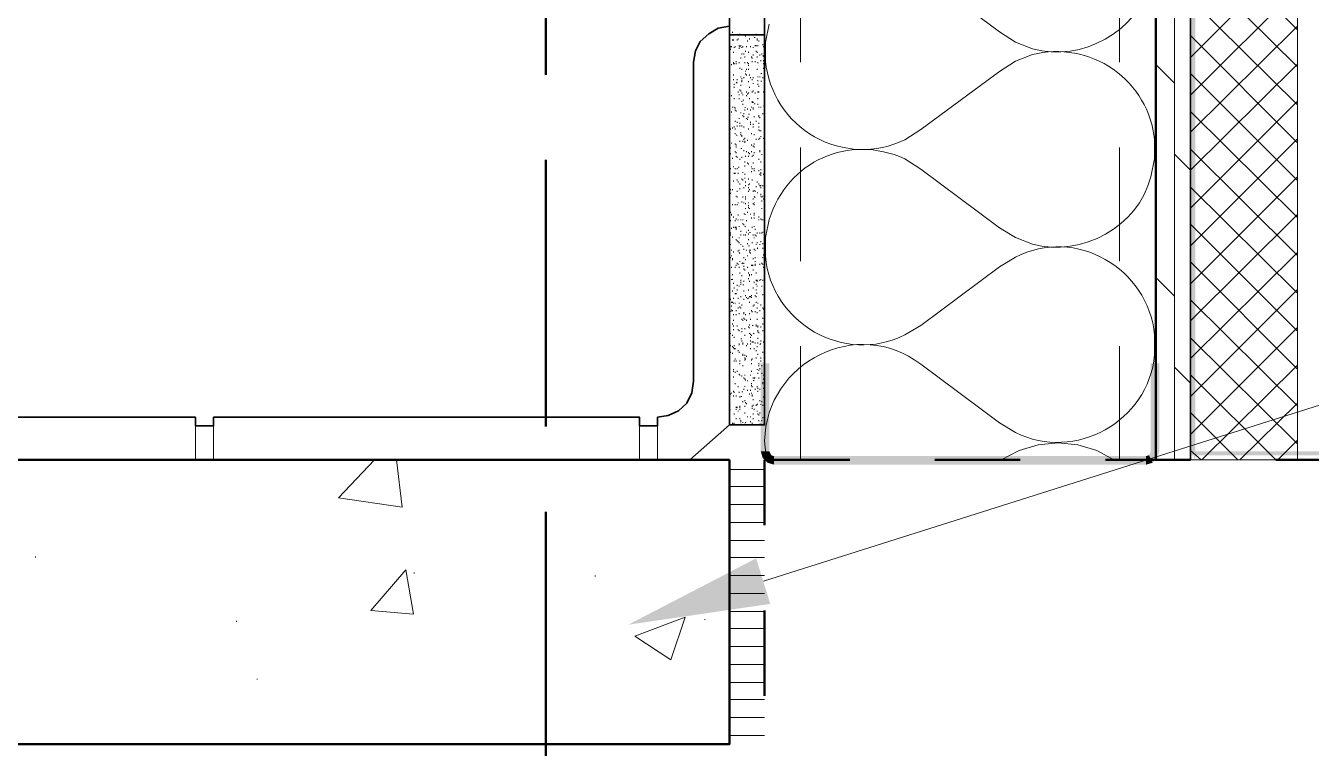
# Model space of a CAD drawing. Header units: inches. Extents: x 5 to 516, y -193 to 129.
# Drawn here: x 339.164 to 340.673, y -44.974 to -44.126 of the extents above; entities that cross this region are included whole.
import ezdxf

# ---------------------------------------------------------------- set-up
doc = ezdxf.new("R2010")
doc.units = ezdxf.units.IN
doc.header["$MEASUREMENT"] = 0
doc.linetypes.add('PDF_IMPORT', pattern=[1, 0.8, -0.2])
doc.layers.add('PDF5_Geometry', color=7, linetype='Continuous')
doc.layers.add('PDF5_Solid Fills', color=7, linetype='Continuous')

msp = doc.modelspace()

# ---------------------------------------------------------------- hatches: boundary and pattern name
at = {"layer": 'PDF5_Solid Fills', "transparency": 33554559}
for points in [[(340.5365054, -43.3156769), (340.5321397, -43.3156769), (340.5321397, -44.6301215), (340.5365841, -44.625677), (340.536584, -25.9690092), (340.5354729, -25.9690092)], [(340.0365839, -44.5223436), (340.0265839, -44.5223436), (340.0265832, -44.6256769), (340.0365839, -44.6256769)], [(340.4821404, -44.6301214), (340.4865849, -44.6390103), (340.4921404, -44.6334547), (340.4943635, -44.6256769), (340.4943594, -44.6256768), (340.4943612, -44.5223436), (340.4843605, -44.5223436), (340.4843594, -44.6256768), (340.4832483, -44.6278991), (340.4832517, -44.6278993)], [(340.0365832, -44.6256769), (340.0265832, -44.6256769), (340.0288054, -44.6334547), (340.0343631, -44.6390102), (340.0388072, -44.6301213), (340.037695, -44.6278992)], [(340.038804, -44.6301214), (340.0343595, -44.6390103), (340.0421373, -44.6412325), (340.0421371, -44.6312326)], [(340.0421404, -44.6312325), (340.0421404, -44.6412325), (340.4788071, -44.6412324), (340.4788071, -44.6312325)], [(340.478804, -44.6312324), (340.478804, -44.6412324), (340.4865818, -44.6390102), (340.4821373, -44.6301214)], [(340.7688058, -44.6301213), (340.7676947, -44.6201213), (340.7654725, -44.6256769), (340.536586, -44.6256769), (340.5321402, -44.6301215)]]:
    msp.add_hatch(color=256, dxfattribs=at).paths.add_polyline_path(points)

# ---------------------------------------------------------------- linework, layer by layer
at = {"layer": 'PDF5_Geometry', "lineweight": 35}
for points in [[(340.4899169, -44.6356774), (340.4899169, -25.9690092), (340.531028, -25.9690092), (340.531028, -44.6356774)], [(339.9899169, -44.5945657), (339.9899169, -32.0101203), (340.031028, -32.0101203), (340.031028, -44.5945657)], [(339.9899169, -44.1367879), (339.9899169, -44.5945657), (340.031028, -44.5945657), (340.031028, -44.1367879)]]:
    msp.add_lwpolyline(points, close=True, dxfattribs=at)
at = {"layer": 'PDF5_Geometry', "lineweight": 15}
for points in [[(340.4910291, -44.6356768), (340.4910291, -25.9690086)], [(340.5121382, -44.6356768), (340.5121382, -25.9690086)], [(340.0299153, -44.7778992), (344.1365822, -43.4778991), (344.6365822, -43.4778991)], [(340.6565836, -44.1312325), (340.531028, -44.0056769)], [(340.5310275, -44.1634545), (340.6565831, -44.037899)], [(340.1954743, -44.0534544), (340.2143632, -44.0645654), (340.3065854, -44.1334544), (340.3254743, -44.1456766), (340.3454743, -44.1534543)], [(340.6565836, -44.1745658), (340.531028, -44.0501213)], [(340.5310275, -44.2078992), (340.6565831, -44.0823436)], [(340.6565836, -44.2190101), (340.531028, -44.0945657)], [(339.993252, -44.1345654), (339.993252, -44.1334544)], [(340.5310275, -44.2512324), (340.6565831, -44.126788)], [(339.993249, -44.1434548), (339.993249, -44.1423437)], [(339.9943612, -44.1434548), (339.9943612, -44.1423437)], [(339.9988076, -44.1434544), (339.9988076, -44.1423432)], [(339.9999176, -44.1423434), (339.9999176, -44.1412323)], [(340.0010298, -44.1501212), (340.0010298, -44.1490101)], [(340.0021375, -44.1367881), (340.0021375, -44.135677)], [(340.0021409, -44.1378987), (340.0021409, -44.1367877)], [(340.0032497, -44.1501212), (340.0032497, -44.1490101)], [(340.0088076, -44.1390099), (340.0088076, -44.1378987)], [(340.011026, -44.1445659), (340.011026, -44.1434547)], [(340.013252, -44.1423432), (340.013252, -44.1412321)], [(340.0154748, -44.1378992), (340.0154748, -44.1367881)], [(340.0199187, -44.140121), (340.0188076, -44.140121)], [(340.0199191, -44.1501212), (340.0199191, -44.1490101)], [(340.0210267, -44.1367881), (340.0210267, -44.135677)], [(340.0210267, -44.1501212), (340.0210267, -44.1490101)], [(340.0221389, -44.1423434), (340.0221389, -44.1412323)], [(340.0221389, -44.1434548), (340.0221389, -44.1423437)], [(340.0232511, -44.1501212), (340.0232511, -44.1490101)], [(340.0243633, -44.1445659), (340.0243633, -44.1434547)], [(340.0288076, -44.1490101), (340.0288076, -44.147899)], [(340.0310275, -44.1434548), (340.0310275, -44.1423437)], [(340.0310298, -44.1412321), (340.0310298, -44.140121)], [(340.6565836, -44.2634547), (340.531028, -44.1378992)], [(339.9910291, -44.1545657), (339.9910291, -44.1534546)], [(339.9921409, -44.150121), (339.9910298, -44.1512321)], [(339.9921413, -44.1512325), (339.9921413, -44.1501214)], [(339.9943612, -44.1578992), (339.9943612, -44.1567881)], [(339.9954733, -44.1523436), (339.9954733, -44.1512325)], [(339.9965854, -44.150121), (339.9965854, -44.1512321)], [(340.0010298, -44.1534547), (340.0010298, -44.1523436)], [(340.0021375, -44.1512325), (340.0021375, -44.1501214)], [(340.0032497, -44.1645659), (340.0032497, -44.1634548)], [(340.0043619, -44.1523436), (340.0043619, -44.1512325)], [(340.0043631, -44.160121), (340.0043631, -44.1590099)], [(340.0054743, -44.1512321), (340.0054743, -44.150121)], [(340.0065817, -44.1601213), (340.0065817, -44.1590102)], [(340.0076965, -44.1634543), (340.0076965, -44.1623432)], [(340.0088061, -44.1567879), (340.0088061, -44.1556768)], [(340.0099183, -44.1512325), (340.0099183, -44.1501214)], [(340.0121382, -44.1578992), (340.0121382, -44.1567881)], [(340.0143626, -44.1512325), (340.0143626, -44.1501214)], [(340.0154748, -44.1634545), (340.0154748, -44.1623434)], [(340.0165825, -44.1645659), (340.0165825, -44.1634548)], [(340.0176947, -44.1523436), (340.0176947, -44.1512325)], [(340.0176965, -44.1612321), (340.0176965, -44.160121)], [(340.0210298, -44.1567877), (340.0210298, -44.1556766)], [(340.0221389, -44.1634545), (340.0221389, -44.1623434)], [(340.0221409, -44.1578988), (340.0221409, -44.1567877)], [(340.0254743, -44.1612321), (340.0254743, -44.160121)], [(340.0276954, -44.1601213), (340.0276954, -44.1590102)], [(340.0288076, -44.1612321), (340.0299187, -44.1623432)], [(340.0299153, -44.1512325), (340.0299153, -44.1501214)], [(340.0310275, -44.1567879), (340.0310275, -44.1556768)], [(340.0310298, -44.1656765), (340.0310298, -44.1645655)], [(339.9899169, -44.177899), (339.9899169, -44.1767879)], [(339.9899187, -44.1756765), (339.9899187, -44.1745655)], [(339.9921413, -44.1723436), (339.9921413, -44.1712325)], [(339.9943612, -44.1701212), (339.9943612, -44.1690101)], [(339.9943612, -44.1712326), (339.9943612, -44.1701215)], [(339.9954733, -44.1712326), (339.9954733, -44.1701215)], [(339.9976932, -44.1690102), (339.9976932, -44.167899)], [(339.9976932, -44.1712326), (339.9976932, -44.1701215)], [(340.0010298, -44.1701212), (340.0010298, -44.1690101)], [(340.0021375, -44.1767879), (340.0021375, -44.1756768)], [(340.0043619, -44.177899), (340.0043619, -44.1767879)], [(340.0076939, -44.1701212), (340.0076939, -44.1690101)], [(340.0088076, -44.180121), (340.0088076, -44.1790099)], [(340.0099187, -44.1778988), (340.0099187, -44.1767876)], [(340.011026, -44.1701212), (340.011026, -44.1690101)], [(340.0121382, -44.1712326), (340.0121382, -44.1701215)], [(340.0121382, -44.177899), (340.0121382, -44.1767879)], [(340.0121409, -44.1734543), (340.0121409, -44.1723432)], [(340.0165825, -44.1690102), (340.0165825, -44.167899)], [(340.0199191, -44.1690102), (340.0199191, -44.167899)], [(340.0221389, -44.177899), (340.0221389, -44.1767879)], [(340.0265832, -44.1678991), (340.0265832, -44.166788)], [(340.0299153, -44.1678991), (340.0299153, -44.166788)], [(340.0299153, -44.1767879), (340.0299153, -44.1756768)], [(340.0299187, -44.170121), (340.0299187, -44.1712322)], [(340.5121382, -44.1934547), (340.4910271, -44.1723436)], [(340.6565831, -44.1712323), (340.5310275, -44.2956768), (340.5121386, -44.2767879)], [(339.9899187, -44.1845655), (339.9899187, -44.1834543)], [(339.9943612, -44.1845656), (339.9943612, -44.1834545)], [(339.9943612, -44.1901213), (339.9943612, -44.1890101)], [(339.9976965, -44.1923433), (339.9988076, -44.1934543)], [(339.9988054, -44.1901213), (339.9988054, -44.1890101)], [(340.0032497, -44.1867881), (340.0032497, -44.185677)], [(340.0043619, -44.1890102), (340.0043619, -44.1878991)], [(340.0043619, -44.1912323), (340.0043619, -44.1901212)], [(340.0043631, -44.1923433), (340.0043631, -44.1912322)], [(340.0065817, -44.1878991), (340.0065817, -44.186788)], [(340.0088061, -44.1834546), (340.0088061, -44.1823435)], [(340.0099183, -44.1845656), (340.0099183, -44.1834545)], [(340.0121409, -44.1923433), (340.0121409, -44.1912322)], [(340.0132504, -44.1845656), (340.0132504, -44.1834545)], [(340.0143626, -44.1878991), (340.0143626, -44.186788)], [(340.0165825, -44.1901213), (340.0165825, -44.1890101)], [(340.0176947, -44.1878991), (340.0176947, -44.186788)], [(340.0176947, -44.1945658), (340.0176947, -44.1934547)], [(340.0232511, -44.1867881), (340.0232511, -44.185677)], [(340.0232511, -44.1912323), (340.0232511, -44.1901212)], [(340.0232511, -44.1956769), (340.0232511, -44.1945658)], [(340.025471, -44.1867881), (340.025471, -44.185677)], [(340.0276965, -44.1823432), (340.0265854, -44.1823432)], [(340.0265854, -44.1912322), (340.0276965, -44.1912322)], [(340.0288076, -44.1878991), (340.0288076, -44.186788)], [(340.6565836, -44.3078991), (340.531028, -44.1823435)], [(339.9899169, -44.2056767), (339.9899169, -44.2045656)], [(339.9921413, -44.2090102), (339.9921413, -44.2078991)], [(339.9954733, -44.1990104), (339.9954733, -44.1978992)], [(339.9999187, -44.2045654), (339.9999187, -44.2034543)], [(340.0010298, -44.2078992), (340.0010298, -44.2067881)], [(340.0021375, -44.2023436), (340.0021375, -44.2012324)], [(340.0032497, -44.2034546), (340.0032497, -44.2023435)], [(340.0032521, -44.1967877), (340.0032521, -44.1956766)], [(340.0032521, -44.2023433), (340.0032521, -44.2034543)], [(340.0043619, -44.2056767), (340.0043619, -44.2045656)], [(340.0054741, -44.2078992), (340.0054741, -44.2067881)], [(340.0099183, -44.2045657), (340.0099183, -44.2034546)], [(340.0099183, -44.2090102), (340.0099183, -44.2078991)], [(340.011026, -44.2067881), (340.011026, -44.205677)], [(340.0121382, -44.2056767), (340.0121382, -44.2045656)], [(340.0132504, -44.1990104), (340.0132504, -44.1978992)], [(340.0165854, -44.2045654), (340.0165854, -44.2034543)], [(340.0176965, -44.2034543), (340.0176965, -44.2023433)], [(340.0199191, -44.2056767), (340.0199191, -44.2045656)], [(340.0232511, -44.2045657), (340.0232511, -44.2034546)], [(340.0243633, -44.197899), (340.0243633, -44.1967879)], [(340.0243633, -44.2045657), (340.0243633, -44.2034546)], [(340.0299153, -44.2045657), (340.0299153, -44.2034546)], [(340.0310275, -44.2034546), (340.0310275, -44.2023435)], [(339.993249, -44.2223436), (339.993249, -44.2212325)], [(339.9954733, -44.2123434), (339.9954733, -44.2112323)], [(339.9954733, -44.2223436), (339.9954733, -44.2212325)], [(339.9965855, -44.2256768), (339.9965855, -44.2245657)], [(340.0010298, -44.2123434), (340.0010298, -44.2112323)], [(340.0043631, -44.2156766), (340.0043631, -44.2145654)], [(340.0054741, -44.2190101), (340.0054741, -44.217899)], [(340.0054743, -44.2134543), (340.0065853, -44.2134543)], [(340.0076939, -44.2256768), (340.0076939, -44.2245657)], [(340.0088076, -44.2223433), (340.0076965, -44.2223433)], [(340.011026, -44.2245657), (340.011026, -44.2234546)], [(340.0132504, -44.2123434), (340.0132504, -44.2112323)], [(340.0143626, -44.2256768), (340.0143626, -44.2245657)], [(340.0154748, -44.2223436), (340.0154748, -44.2212325)], [(340.0165825, -44.2156769), (340.0165825, -44.2145658)], [(340.0165854, -44.2167877), (340.0165854, -44.2156766)], [(340.0176947, -44.216788), (340.0176947, -44.2156769)], [(340.0176947, -44.2234547), (340.0176947, -44.2223435)], [(340.0176947, -44.2245657), (340.0176947, -44.2234546)], [(340.0199187, -44.2178988), (340.0188076, -44.2178988)], [(340.0232511, -44.2123434), (340.0232511, -44.2112323)], [(340.0232511, -44.2190101), (340.0232511, -44.217899)], [(340.0243633, -44.2223436), (340.0243633, -44.2212325)], [(340.0265832, -44.2223436), (340.0265832, -44.2212325)], [(340.0299187, -44.220121), (340.0310298, -44.220121)], [(340.0310275, -44.2223436), (340.0310275, -44.2212325)], [(340.5310275, -44.3401214), (340.6565831, -44.2145658)], [(339.9921413, -44.2278992), (339.9921413, -44.2267881)], [(339.9965855, -44.2390101), (339.9965855, -44.237899)], [(339.9976932, -44.2267881), (339.9976932, -44.225677)], [(339.9988054, -44.2401212), (339.9988054, -44.2390101)], [(340.0010298, -44.2356765), (340.0010298, -44.2345655)], [(340.0021375, -44.2412326), (340.0021375, -44.2401214)], [(340.0032497, -44.2290103), (340.0032497, -44.2278992)], [(340.0054741, -44.2323435), (340.0054741, -44.2312324)], [(340.0065817, -44.2301213), (340.0065817, -44.2290102)], [(340.0065853, -44.2323432), (340.0065853, -44.2334544)], [(340.0099183, -44.2356769), (340.0099183, -44.2345658)], [(340.011026, -44.236788), (340.011026, -44.2356769)], [(340.0110298, -44.2334544), (340.0121409, -44.2334544)], [(340.0121409, -44.2301211), (340.013252, -44.2301211)], [(340.0143626, -44.2401212), (340.0143626, -44.2390101)], [(340.0188076, -44.2334544), (340.0188076, -44.2323432)], [(340.0210267, -44.2390101), (340.0210267, -44.237899)], [(340.0243631, -44.2334544), (340.0243631, -44.2323432)], [(340.0243633, -44.2323435), (340.0243633, -44.2312324)], [(340.0254743, -44.2345655), (340.0254743, -44.2334544)], [(340.0288076, -44.2301213), (340.0288076, -44.2290102)], [(340.0310275, -44.2290103), (340.0310275, -44.2278992)], [(340.6565836, -44.3512323), (340.531028, -44.2267879)], [(339.9899169, -44.2423436), (339.9899169, -44.2412325)], [(339.9910291, -44.2478992), (339.9910291, -44.2467881)], [(339.993252, -44.2456765), (339.993252, -44.2467877)], [(339.9954733, -44.2456768), (339.9954733, -44.2445657)], [(339.9965855, -44.2478992), (339.9965855, -44.2467881)], [(339.9965855, -44.2534546), (339.9965855, -44.2523435)], [(339.9988076, -44.2545655), (339.9976965, -44.2545655)], [(339.9988054, -44.2445658), (339.9988054, -44.2434546)], [(340.0021409, -44.2445655), (340.0021409, -44.2434544)], [(340.0032497, -44.2545659), (340.0032497, -44.2534548)], [(340.0032521, -44.2512321), (340.0032521, -44.2523432)], [(340.0043619, -44.2445658), (340.0043619, -44.2434546)], [(340.0043619, -44.255677), (340.0043619, -44.2545659)], [(340.0043619, -44.256788), (340.0043619, -44.2556769)], [(340.0065817, -44.2456768), (340.0065817, -44.2445657)], [(340.0121382, -44.2478992), (340.0121382, -44.2467881)], [(340.0143626, -44.2423436), (340.0143626, -44.2412325)], [(340.0154748, -44.2534546), (340.0154748, -44.2523435)], [(340.0176965, -44.2456765), (340.0176965, -44.2445655)], [(340.0188076, -44.2545655), (340.0188076, -44.2534543)], [(340.0243633, -44.2456768), (340.0243633, -44.2445657)], [(340.0243633, -44.2490103), (340.0243633, -44.2478992)], [(340.025471, -44.2501214), (340.025471, -44.2490103)], [(340.0265832, -44.256788), (340.0265832, -44.2556769)], [(340.0265854, -44.2501211), (340.0265854, -44.2490099)], [(339.9910298, -44.270121), (339.9910298, -44.2690099)], [(339.9921413, -44.2645658), (339.9921413, -44.2634547)], [(339.9965855, -44.2656769), (339.9965855, -44.2645657)], [(339.9976932, -44.2667879), (339.9976932, -44.2656768)], [(339.9976965, -44.2690099), (339.9976965, -44.2678989)], [(340.0021375, -44.2623437), (340.0021375, -44.2612325)], [(340.0032521, -44.270121), (340.0043631, -44.270121)], [(340.0054741, -44.2623437), (340.0054741, -44.2612325)], [(340.0065817, -44.2601212), (340.0065817, -44.2590101)], [(340.0076939, -44.2590102), (340.0076939, -44.2578991)], [(340.0076965, -44.2634543), (340.0076965, -44.2623432), (340.0076965, -44.2612322)], [(340.0154748, -44.2667879), (340.0154748, -44.2656768)], [(340.0176947, -44.267899), (340.0176947, -44.2667879)], [(340.0188069, -44.2656769), (340.0188069, -44.2645657)], [(340.0188069, -44.2690103), (340.0188069, -44.2678992)], [(340.0210267, -44.2601212), (340.0210267, -44.2590101)], [(340.0243633, -44.2601212), (340.0243633, -44.2590101)], [(340.025471, -44.2590102), (340.025471, -44.2578991)], [(340.5310275, -44.3845657), (340.6565831, -44.2590102)], [(339.9910291, -44.2767881), (339.9910291, -44.275677)], [(339.993249, -44.2823437), (339.993249, -44.2812326)], [(339.9965855, -44.2745657), (339.9965855, -44.2734546)], [(339.9976932, -44.275677), (339.9976932, -44.2745659)], [(339.9976932, -44.2801213), (339.9976932, -44.2790102)], [(339.9988054, -44.2812323), (339.9988054, -44.2801212)], [(340.0021375, -44.2834548), (340.0021375, -44.2823436)], [(340.0043619, -44.2812323), (340.0043619, -44.2801212)], [(340.0065817, -44.2734546), (340.0065817, -44.2723435)], [(340.0076939, -44.286788), (340.0076939, -44.2856768)], [(340.0088061, -44.2801213), (340.0088061, -44.2790102)], [(340.0099183, -44.2745657), (340.0099183, -44.2734546)], [(340.0121382, -44.2801213), (340.0121382, -44.2790102)], [(340.0121409, -44.2756766), (340.0121409, -44.2745655)], [(340.0132504, -44.2767881), (340.0132504, -44.275677)], [(340.0154743, -44.2745655), (340.0154743, -44.2734543)], [(340.0165825, -44.2801213), (340.0165825, -44.2790102)], [(340.0176947, -44.2790102), (340.0176947, -44.2778991)], [(340.0188076, -44.2745655), (340.0188076, -44.2756766)], [(340.0243633, -44.2834548), (340.0243633, -44.2823436)], [(340.025471, -44.2734546), (340.025471, -44.2723435)], [(340.025471, -44.2745657), (340.025471, -44.2734546)], [(340.0254743, -44.2745655), (340.0254743, -44.2734543)], [(340.0265832, -44.286788), (340.0265832, -44.2856768)], [(340.0276954, -44.2778991), (340.0276954, -44.276788)], [(340.0310275, -44.2778991), (340.0310275, -44.276788)], [(340.1954743, -44.2823433), (340.2143632, -44.2945654), (340.3065854, -44.3634543), (340.3254743, -44.3745654), (340.3454743, -44.3823433)], [(340.6565836, -44.3956769), (340.531028, -44.2712325)], [(339.9910291, -44.2945657), (339.9910291, -44.2934546)], [(339.9943612, -44.2923436), (339.9943612, -44.2912325)], [(339.9954733, -44.3001213), (339.9954733, -44.2990102)], [(339.9965855, -44.2945657), (339.9965855, -44.2934546)], [(339.9965855, -44.3001213), (339.9965855, -44.2990102)], [(339.9988054, -44.2945657), (339.9988054, -44.2934546)], [(339.9999176, -44.3001213), (339.9999176, -44.2990102)], [(340.0010298, -44.2923433), (339.9999187, -44.2923433)], [(340.0054741, -44.2990102), (340.0054741, -44.2978991)], [(340.0076965, -44.290121), (340.0076965, -44.2912321)], [(340.011026, -44.287899), (340.011026, -44.2867879)], [(340.0121382, -44.2890101), (340.0121382, -44.287899)], [(340.0154748, -44.2923436), (340.0154748, -44.2912325)], [(340.0154748, -44.2978992), (340.0154748, -44.2967881)], [(340.0165825, -44.2945657), (340.0165825, -44.2934546)], [(340.0176965, -44.2867877), (340.0176965, -44.2878987)], [(340.0188069, -44.2967881), (340.0188069, -44.295677)], [(340.0243633, -44.2967881), (340.0243633, -44.295677)], [(340.025471, -44.3012324), (340.025471, -44.3001213)], [(340.0265832, -44.3001213), (340.0265832, -44.2990102)], [(340.0265854, -44.2945654), (340.0265854, -44.2956766)], [(340.0265854, -44.29901), (340.0265854, -44.2978988)], [(340.0299153, -44.3012324), (340.0299153, -44.3001213)], [(339.9943631, -44.3078988), (339.9943631, -44.3090098)], [(339.9988054, -44.3078991), (339.9988054, -44.3067879)], [(339.9999176, -44.3101215), (339.9999176, -44.3090104)], [(340.0021375, -44.3123436), (340.0021375, -44.3112325)], [(340.0043619, -44.306788), (340.0043619, -44.3056769)], [(340.0054741, -44.3078991), (340.0054741, -44.3067879)], [(340.0065817, -44.3167879), (340.0065817, -44.3156768)], [(340.0076965, -44.3056766), (340.0076965, -44.3045654)], [(340.0088061, -44.3145657), (340.0088061, -44.3134546)], [(340.0088076, -44.3101211), (340.0088076, -44.3090098)], [(340.0121382, -44.3134547), (340.0121382, -44.3123436)], [(340.0121382, -44.3167879), (340.0121382, -44.3156768)], [(340.0121409, -44.3067877), (340.0121409, -44.3056766)], [(340.013252, -44.3112321), (340.013252, -44.3123432)], [(340.0165825, -44.3078991), (340.0165825, -44.3067879)], [(340.0210267, -44.3156768), (340.0210267, -44.3145657)], [(340.0221389, -44.3101215), (340.0221389, -44.3090104)], [(340.0243633, -44.3123436), (340.0243633, -44.3112325)], [(340.025471, -44.3145657), (340.025471, -44.3134546)], [(340.0265832, -44.3023434), (340.0265832, -44.3012323)], [(340.0265832, -44.3145657), (340.0265832, -44.3134546)], [(340.0265854, -44.3156765), (340.0265854, -44.3167877)], [(340.0288076, -44.3145654), (340.0288076, -44.3134544)], [(340.0310275, -44.3145657), (340.0310275, -44.3134546)], [(340.5310275, -44.4290103), (340.6565831, -44.3034548)], [(340.6565836, -44.4401213), (340.531028, -44.3156768)], [(339.9899169, -44.3201213), (339.9899169, -44.3190102)], [(339.9899169, -44.3290102), (339.9899169, -44.327899)], [(339.9910291, -44.3190103), (339.9910291, -44.3178992)], [(339.9910298, -44.3223432), (339.9910298, -44.3234544)], [(339.993249, -44.3190103), (339.993249, -44.3178992)], [(339.9976932, -44.326788), (339.9976932, -44.3256769)], [(339.9988054, -44.3212324), (339.9988054, -44.3201213)], [(339.9988054, -44.3278991), (339.9988054, -44.326788)], [(340.0021375, -44.3178992), (340.0021375, -44.3167881)], [(340.0054741, -44.3278991), (340.0054741, -44.326788)], [(340.0088061, -44.3278991), (340.0088061, -44.326788)], [(340.0088061, -44.3301212), (340.0088061, -44.3290101)], [(340.0121409, -44.3212321), (340.0121409, -44.3201211)], [(340.0132504, -44.3190103), (340.0132504, -44.3178992)], [(340.0176947, -44.3212324), (340.0176947, -44.3201213)], [(340.0176965, -44.3290099), (340.0176965, -44.3301211)], [(340.0188069, -44.3201213), (340.0188069, -44.3190102)], [(340.0188076, -44.3267877), (340.0199187, -44.3278988)], [(340.0199191, -44.3212324), (340.0199191, -44.3201213)], [(340.0221409, -44.3223432), (340.023252, -44.3223432)], [(340.0265832, -44.326788), (340.0265832, -44.3256769)], [(340.0265854, -44.3245655), (340.0265854, -44.3234544)], [(340.0288076, -44.3267877), (340.0288076, -44.3256765)], [(340.0299153, -44.3301212), (340.0299153, -44.3290101)], [(339.9899169, -44.3378993), (339.9899169, -44.3367881)], [(339.9899169, -44.3423435), (339.9899169, -44.3412324)], [(339.9910291, -44.345677), (339.9910291, -44.3445659)], [(339.993249, -44.3367879), (339.993249, -44.3356768)], [(339.9965855, -44.3367879), (339.9965855, -44.3356768)], [(339.9988054, -44.3367879), (339.9988054, -44.3356768)], [(339.9999176, -44.3345658), (339.9999176, -44.3334547)], [(340.0043619, -44.3334547), (340.0043619, -44.3323436)], [(340.0065853, -44.3345655), (340.0065853, -44.3334544)], [(340.0088061, -44.3356768), (340.0088061, -44.3345657)], [(340.0088061, -44.3412325), (340.0088061, -44.3401213)], [(340.011026, -44.345677), (340.011026, -44.3445659)], [(340.0121382, -44.3345658), (340.0121382, -44.3334547)], [(340.0121382, -44.3401214), (340.0121382, -44.3390103)], [(340.0121409, -44.3378988), (340.0121409, -44.3367876)], [(340.0132504, -44.3412325), (340.0132504, -44.3401213)], [(340.0176947, -44.3356768), (340.0176947, -44.3345657)], [(340.0188069, -44.3345658), (340.0188069, -44.3334547)], [(340.0188069, -44.3367879), (340.0188069, -44.3356768)], [(340.0188069, -44.3467881), (340.0188069, -44.345677)], [(340.0188076, -44.3367876), (340.0188076, -44.3356766)], [(340.0276954, -44.3323436), (340.0276954, -44.3312325)], [(340.0276954, -44.3412325), (340.0276954, -44.3401213)], [(340.4910291, -44.3390103), (340.489918, -44.3367881)], [(339.9910291, -44.3556769), (339.9910291, -44.3545658)], [(339.9921409, -44.3490099), (339.9921409, -44.3478988), (339.9921409, -44.3467876)], [(339.9943631, -44.3512322), (339.9943631, -44.350121)], [(339.9965855, -44.3556769), (339.9965855, -44.3545658)], [(339.9976932, -44.3534547), (339.9976932, -44.3523436)], [(339.9999176, -44.3490102), (339.9999176, -44.3478991)], [(339.9999176, -44.3545658), (339.9999176, -44.3534547)], [(340.0010298, -44.3623436), (340.0010298, -44.3612324)], [(340.0032497, -44.3545658), (340.0032497, -44.3534547)], [(340.0054741, -44.3545658), (340.0054741, -44.3534547)], [(340.0054741, -44.3590104), (340.0054741, -44.3578992)], [(340.0065817, -44.3601214), (340.0065817, -44.3590103)], [(340.0076965, -44.3467876), (340.0065853, -44.3467876)], [(340.0076965, -44.3478988), (340.0088076, -44.3478988)], [(340.0076965, -44.3612322), (340.0088076, -44.3623433)], [(340.0099183, -44.3556769), (340.0099183, -44.3545658)], [(340.0143626, -44.3478991), (340.0143626, -44.346788)], [(340.0154748, -44.3523437), (340.0154748, -44.3512326)], [(340.0188069, -44.3490102), (340.0188069, -44.3478991)], [(340.0188069, -44.3523437), (340.0188069, -44.3512326)], [(340.0188069, -44.3623436), (340.0188069, -44.3612324)], [(340.0243633, -44.3512323), (340.0243633, -44.3501212)], [(340.0243633, -44.3545658), (340.0243633, -44.3534547)], [(340.0265832, -44.3534547), (340.0265832, -44.3523436)], [(340.0276954, -44.3545658), (340.0276954, -44.3534547)], [(340.0288076, -44.3545658), (340.0288076, -44.3534547)], [(340.0365854, -44.3534543), (340.0321409, -44.3745654), (340.0321409, -44.3967877)], [(340.5310275, -44.4723436), (340.6565831, -44.3478992)], [(340.6565836, -44.4845659), (340.531028, -44.3590103)], [(339.9910291, -44.3701213), (339.9910291, -44.3690102)], [(339.9910291, -44.3723434), (339.9910291, -44.3712323)], [(339.9921409, -44.3645654), (339.9921409, -44.3634543)], [(339.993249, -44.3745658), (339.993249, -44.3734547)], [(339.9943612, -44.3634546), (339.9943612, -44.3623435)], [(339.9965854, -44.3634543), (339.9965854, -44.3623433)], [(339.9976932, -44.365677), (339.9976932, -44.3645659)], [(339.9976965, -44.3623433), (339.9976965, -44.3634543), (339.9976965, -44.3645654)], [(340.0010298, -44.3756769), (340.0010298, -44.3745658)], [(340.0032497, -44.3723434), (340.0032497, -44.3712323)], [(340.0032521, -44.3678987), (340.0032521, -44.3667877)], [(340.0065817, -44.3723434), (340.0065817, -44.3712323)], [(340.0088061, -44.3723434), (340.0088061, -44.3712323)], [(340.0099183, -44.3690102), (340.0099183, -44.3678991)], [(340.0121382, -44.3667881), (340.0121382, -44.365677)], [(340.0121382, -44.3712324), (340.0121382, -44.3701213)], [(340.013252, -44.36901), (340.0143631, -44.36901)], [(340.0165825, -44.3634546), (340.0165825, -44.3623435)], [(340.0176965, -44.3712321), (340.0176965, -44.3723433)], [(340.0188069, -44.3756769), (340.0188069, -44.3745658)], [(340.0199191, -44.365677), (340.0199191, -44.3645659)], [(340.0199191, -44.3723434), (340.0199191, -44.3712323)], [(340.0210267, -44.3734548), (340.0210267, -44.3723437)], [(340.0221389, -44.3701213), (340.0221389, -44.3690102)], [(340.025471, -44.3701213), (340.025471, -44.3690102)], [(340.0276965, -44.36901), (340.0276965, -44.370121)], [(340.0288076, -44.3690102), (340.0288076, -44.3678991)], [(340.0310275, -44.3723434), (340.0310275, -44.3712323)], [(339.9899169, -44.3923435), (339.9899169, -44.3912324)], [(339.9910291, -44.3834547), (339.9910291, -44.3823435)], [(339.9921413, -44.3901213), (339.9921413, -44.3890102)], [(339.9943612, -44.3923435), (339.9943612, -44.3912324)], [(339.9976965, -44.3778988), (339.9976965, -44.3767877)], [(339.9988054, -44.3790101), (339.9988054, -44.377899)], [(339.9999176, -44.3801215), (339.9999176, -44.3790103)], [(339.9999176, -44.3912324), (339.9999176, -44.3901213)], [(340.0010298, -44.3812325), (340.0010298, -44.3801214)], [(340.0010298, -44.3901213), (340.0010298, -44.3890102)], [(340.0032497, -44.3834547), (340.0032497, -44.3823435)], [(340.0054741, -44.3856768), (340.0054741, -44.3845657)], [(340.0065853, -44.38901), (340.0065853, -44.3878988)], [(340.0099183, -44.3901213), (340.0099183, -44.3890102)], [(340.011026, -44.3823436), (340.011026, -44.3812325)], [(340.0121409, -44.3778988), (340.0121409, -44.3767877)], [(340.013252, -44.3845654), (340.0121409, -44.3845654)], [(340.0132504, -44.3901213), (340.0132504, -44.3890102)], [(340.0132504, -44.3923435), (340.0132504, -44.3912324)], [(340.0143626, -44.3901213), (340.0143626, -44.3890102)], [(340.0165854, -44.3812321), (340.0165854, -44.380121)], [(340.0188069, -44.3890103), (340.0188069, -44.3878992)], [(340.0199191, -44.3901213), (340.0199191, -44.3890102)], [(340.0210298, -44.3834544), (340.0210298, -44.3823433)], [(340.0221389, -44.3812325), (340.0221389, -44.3801214)], [(340.0221409, -44.3867877), (340.023252, -44.3878988)], [(340.025471, -44.3834547), (340.025471, -44.3823435)], [(340.0265832, -44.3801215), (340.0265832, -44.3790103)], [(340.0288076, -44.3823436), (340.0288076, -44.3812325)], [(340.0288076, -44.3878992), (340.0288076, -44.3867881)], [(339.9910291, -44.3990101), (339.9910291, -44.397899)], [(339.9921413, -44.396788), (339.9921413, -44.3956769)], [(339.993249, -44.4001212), (339.993249, -44.3990101)], [(339.993252, -44.4012321), (339.993252, -44.4001211)], [(339.9988054, -44.4056768), (339.9988054, -44.4045657)], [(339.9999187, -44.4056765), (339.9999187, -44.4067878)], [(340.0010298, -44.3923432), (340.0021409, -44.3934544)], [(340.0021375, -44.4034547), (340.0021375, -44.4023436)], [(340.0054743, -44.4045655), (340.0043631, -44.4056765)], [(340.0065817, -44.3990101), (340.0065817, -44.397899)], [(340.0065853, -44.4056765), (340.0065853, -44.4045655)], [(340.0088061, -44.4012326), (340.0088061, -44.4001214)], [(340.011026, -44.396788), (340.011026, -44.3956769)], [(340.0143626, -44.3934548), (340.0143626, -44.3923437)], [(340.0176965, -44.4001211), (340.0176965, -44.3990099)], [(340.0199191, -44.3990101), (340.0199191, -44.397899)], [(340.0199191, -44.4034547), (340.0199191, -44.4023436)], [(340.0199191, -44.4067879), (340.0199191, -44.4056768)], [(340.025471, -44.4067879), (340.025471, -44.4056768)], [(340.0276954, -44.4056768), (340.0276954, -44.4045657)], [(340.0288076, -44.3990101), (340.0288076, -44.397899)], [(340.0288076, -44.4067879), (340.0288076, -44.4056768)], [(340.0299153, -44.3956769), (340.0299153, -44.3945658)], [(340.0310275, -44.4012326), (340.0310275, -44.4001214)], [(340.1954743, -44.4890099), (340.2143632, -44.4778988), (340.3065854, -44.4090099), (340.3254743, -44.3978988)], [(340.5310275, -44.5167879), (340.6565831, -44.3923435)], [(340.6565836, -44.5290102), (340.531028, -44.4034547)], [(339.9899169, -44.416788), (339.9899169, -44.4156769)], [(339.9899187, -44.4134544), (339.9899187, -44.4123432)], [(339.9921413, -44.4101214), (339.9921413, -44.4090103)], [(339.993249, -44.4190102), (339.993249, -44.4178991)], [(339.9965855, -44.4101214), (339.9965855, -44.4090103)], [(339.9976932, -44.4078992), (339.9976932, -44.4067881)], [(340.0010298, -44.4101214), (340.0010298, -44.4090103)], [(340.0021375, -44.416788), (340.0021375, -44.4156769)], [(340.0043631, -44.4190099), (340.0043631, -44.420121)], [(340.0065817, -44.4090103), (340.0065817, -44.4078992)], [(340.0065817, -44.4123435), (340.0065817, -44.4112324)], [(340.0076939, -44.4134546), (340.0076939, -44.4123435)], [(340.011026, -44.4101214), (340.011026, -44.4090103)], [(340.0121382, -44.416788), (340.0121382, -44.4156769)], [(340.0132504, -44.4190102), (340.0132504, -44.4178991)], [(340.013252, -44.420121), (340.013252, -44.4190099)], [(340.0154748, -44.4078992), (340.0154748, -44.4067881)], [(340.0154748, -44.4190102), (340.0154748, -44.4178991)], [(340.0176965, -44.4067878), (340.0165854, -44.4078988)], [(340.0176965, -44.4134544), (340.0176965, -44.4123432)], [(340.0199191, -44.4078992), (340.0199191, -44.4067881)], [(340.0210267, -44.416788), (340.0210267, -44.4156769)], [(340.0299153, -44.4101214), (340.0299153, -44.4090103)], [(339.9921413, -44.4245658), (339.9921413, -44.4234547)], [(339.993249, -44.4245658), (339.993249, -44.4234547)], [(339.993249, -44.4378991), (339.993249, -44.436788)], [(339.9943612, -44.4290103), (339.9943612, -44.4278992)], [(339.9954733, -44.4345657), (339.9954733, -44.4334546)], [(339.9988054, -44.4312325), (339.9988054, -44.4301214)], [(339.9988054, -44.4367881), (339.9988054, -44.435677)], [(340.0010298, -44.4323435), (340.0010298, -44.4312324)], [(340.0032497, -44.4256769), (340.0032497, -44.4245657)], [(340.0032497, -44.427899), (340.0032497, -44.4267879)], [(340.0032497, -44.4301214), (340.0032497, -44.4290103)], [(340.0065853, -44.430121), (340.0054743, -44.430121)], [(340.0065817, -44.4267879), (340.0065817, -44.4256768)], [(340.0065817, -44.4378991), (340.0065817, -44.436788)], [(340.0121382, -44.4234547), (340.0121382, -44.4223436)], [(340.0121382, -44.4367881), (340.0121382, -44.435677)], [(340.0132504, -44.4267879), (340.0132504, -44.4256768)], [(340.0176947, -44.4345657), (340.0176947, -44.4334546)], [(340.0188076, -44.4278988), (340.0188076, -44.4267876)], [(340.0210267, -44.4256769), (340.0210267, -44.4245657)], [(340.0210267, -44.4301214), (340.0210267, -44.4290103)], [(340.0210267, -44.4367881), (340.0210267, -44.435677)], [(340.0221389, -44.4256769), (340.0221389, -44.4245657)], [(340.0221389, -44.4267879), (340.0221389, -44.4256768)], [(340.0221409, -44.4312322), (340.0221409, -44.4323433)], [(340.025471, -44.4256769), (340.025471, -44.4245657)], [(340.0265832, -44.4245658), (340.0265832, -44.4234547)], [(340.0276954, -44.4323435), (340.0276954, -44.4312324)], [(340.0288076, -44.4245655), (340.0288076, -44.4256766)], [(340.0310275, -44.4234547), (340.0310275, -44.4223436)], [(340.0310275, -44.4367881), (340.0310275, -44.435677)], [(340.5121382, -44.4434548), (340.4910271, -44.4223436)], [(340.5310275, -44.5612326), (340.6565831, -44.435677)], [(339.9910291, -44.447899), (339.9910291, -44.4467879)], [(339.9921413, -44.4512325), (339.9921413, -44.4501214)], [(339.993249, -44.4512325), (339.993249, -44.4501214)], [(339.9943612, -44.446788), (339.9943612, -44.4456768)], [(339.9943612, -44.4523436), (339.9943612, -44.4512325)], [(339.9965854, -44.4412322), (339.9965854, -44.440121)], [(339.9965854, -44.4512321), (339.9965854, -44.4523433)], [(339.9976965, -44.440121), (339.9976965, -44.4412322)], [(339.9999176, -44.446788), (339.9999176, -44.4456768)], [(340.0010298, -44.4523436), (340.0010298, -44.4512325)], [(340.0032497, -44.4445658), (340.0032497, -44.4434547)], [(340.0065853, -44.4467877), (340.0065853, -44.4478987)], [(340.0088061, -44.4434548), (340.0088061, -44.4423436)], [(340.0099183, -44.4456769), (340.0099183, -44.4445658)], [(340.0121409, -44.4456766), (340.0110298, -44.4467877)], [(340.0132504, -44.4445658), (340.0132504, -44.4434547)], [(340.0132504, -44.4512325), (340.0132504, -44.4501214)], [(340.0143626, -44.4445658), (340.0143626, -44.4434547)], [(340.0154743, -44.4423433), (340.0154743, -44.4434543)], [(340.0154748, -44.4456769), (340.0154748, -44.4445658)], [(340.0199191, -44.4434548), (340.0199191, -44.4423436)], [(340.0210267, -44.4445658), (340.0210267, -44.4434547)], [(340.0210267, -44.4512325), (340.0210267, -44.4501214)], [(340.0221409, -44.440121), (340.0210298, -44.440121)], [(340.0232511, -44.4523436), (340.0232511, -44.4512325)], [(340.0288076, -44.4423437), (340.0288076, -44.4412326)], [(340.0310298, -44.4467877), (340.0310298, -44.4456766)], [(340.6565836, -44.5723435), (340.531028, -44.447899)], [(339.9921409, -44.4612321), (339.9910298, -44.4612321)], [(339.9921409, -44.4556766), (339.9921409, -44.4545654)], [(339.9921409, -44.45901), (339.9921409, -44.460121)], [(339.993249, -44.4612324), (339.993249, -44.4601213)], [(339.9943612, -44.4656769), (339.9943612, -44.4645658)], [(339.9976932, -44.4656769), (339.9976932, -44.4645658)], [(339.9976965, -44.4612321), (339.9976965, -44.460121)], [(339.9999176, -44.4578992), (339.9999176, -44.4567881)], [(340.0010298, -44.4645659), (340.0010298, -44.4634548)], [(340.0021409, -44.4567877), (340.0021409, -44.4556766)], [(340.0032497, -44.4578992), (340.0032497, -44.4567881)], [(340.0043619, -44.4545657), (340.0043619, -44.4534546)], [(340.0065817, -44.4634548), (340.0065817, -44.4623437)], [(340.0065817, -44.4645659), (340.0065817, -44.4634548)], [(340.0088061, -44.4656769), (340.0088061, -44.4645658)], [(340.0132504, -44.4645659), (340.0132504, -44.4634548)], [(340.0154748, -44.4612324), (340.0154748, -44.4601213)], [(340.0165825, -44.4623434), (340.0165825, -44.4612323)], [(340.0176965, -44.4556766), (340.0176965, -44.4545654)], [(340.0188076, -44.4545654), (340.0188076, -44.4534543)], [(340.0199191, -44.4623434), (340.0199191, -44.4612323)], [(340.0221389, -44.4578992), (340.0221389, -44.4567881)], [(340.0221409, -44.4634544), (340.0221409, -44.4623433)], [(340.025471, -44.4612324), (340.025471, -44.4601213)], [(340.0265832, -44.4545657), (340.0265832, -44.4534546)], [(340.0288076, -44.4578992), (340.0288076, -44.4567881)], [(340.0299153, -44.4590102), (340.0299153, -44.4578991)], [(339.993249, -44.4767882), (339.993249, -44.475677)], [(339.9943612, -44.4790103), (339.9943612, -44.4778992)], [(339.9943631, -44.4723433), (339.9943631, -44.4712321)], [(339.9988054, -44.4790103), (339.9988054, -44.4778992)], [(340.0043619, -44.4712325), (340.0043619, -44.4701214)], [(340.0043619, -44.4823435), (340.0043619, -44.4812324)], [(340.0054743, -44.4723433), (340.0054743, -44.4712321)], [(340.0065817, -44.4701215), (340.0065817, -44.4690104)], [(340.0076939, -44.4823435), (340.0076939, -44.4812324)], [(340.0076965, -44.4712321), (340.0076965, -44.4701211)], [(340.0099183, -44.4723436), (340.0099183, -44.4712325)], [(340.0121409, -44.4801211), (340.0121409, -44.4790099)], [(340.0132504, -44.4778992), (340.0132504, -44.4767881)], [(340.0132504, -44.4812324), (340.0132504, -44.4801213)], [(340.0143626, -44.4712325), (340.0143626, -44.4701214)], [(340.0176965, -44.4778988), (340.0165854, -44.4778988)], [(340.0210267, -44.4778992), (340.0210267, -44.4767881)], [(340.0210267, -44.4790103), (340.0210267, -44.4778992)], [(340.0221389, -44.4712325), (340.0221389, -44.4701214)], [(340.0232511, -44.4790103), (340.0232511, -44.4778992)], [(340.0232511, -44.4801214), (340.0232511, -44.4790102)], [(340.0265832, -44.4801214), (340.0265832, -44.4790102)], [(340.0288076, -44.4701215), (340.0288076, -44.4690104)], [(340.0288076, -44.4767877), (340.0288076, -44.4756765)], [(340.5310275, -44.6056769), (340.6565831, -44.4801213)], [(339.9910291, -44.4878991), (339.9910291, -44.486788)], [(339.993249, -44.4901212), (339.993249, -44.4890101)], [(339.9943612, -44.4834545), (339.9943612, -44.4823434)], [(339.9954733, -44.4923436), (339.9954733, -44.4912325)], [(339.9999176, -44.4834545), (339.9999176, -44.4823434)], [(340.0010298, -44.4845659), (340.0010298, -44.4834548)], [(340.0032521, -44.4934544), (340.0043631, -44.4934544)], [(340.0043619, -44.485677), (340.0043619, -44.4845659)], [(340.0043619, -44.4967879), (340.0043619, -44.4956768)], [(340.0076939, -44.4901212), (340.0076939, -44.4890101)], [(340.0132504, -44.4878991), (340.0132504, -44.486788)], [(340.0143626, -44.4923436), (340.0143626, -44.4912325)], [(340.0143626, -44.4967879), (340.0143626, -44.4956768)], [(340.0143631, -44.4890099), (340.0143631, -44.4878988)], [(340.0154748, -44.4901212), (340.0154748, -44.4890101)], [(340.0165825, -44.4978993), (340.0165825, -44.4967881)], [(340.0188076, -44.4867877), (340.0176965, -44.4878988)], [(340.0176965, -44.4978988), (340.0176965, -44.4967878)], [(340.0232511, -44.485677), (340.0232511, -44.4845659)], [(340.023252, -44.4834544), (340.023252, -44.4845655)], [(340.023252, -44.4934544), (340.023252, -44.4923432)], [(340.0243631, -44.4867877), (340.0243631, -44.4856765)], [(340.0265832, -44.4967879), (340.0265832, -44.4956768)], [(340.0288076, -44.4845659), (340.0288076, -44.4834548)], [(340.0299153, -44.4978993), (340.0299153, -44.4967881)], [(340.4888076, -44.5112322), (340.4888076, -44.4890099)], [(340.4888076, -44.5123435), (340.4888076, -44.4901213)], [(340.6565836, -44.6167881), (340.531028, -44.4923437)], [(339.9899187, -44.5023432), (339.9899187, -44.5012322)], [(339.9910291, -44.5023435), (339.9910291, -44.5012324)], [(339.9910298, -44.510121), (339.9910298, -44.5090099)], [(339.993249, -44.5034546), (339.993249, -44.5023435)], [(339.993252, -44.5112322), (339.993252, -44.510121)], [(339.9943612, -44.5045659), (339.9943612, -44.5034548)], [(339.9954733, -44.5023435), (339.9954733, -44.5012324)], [(339.9954733, -44.505677), (339.9954733, -44.5045659)], [(339.9965855, -44.505677), (339.9965855, -44.5045659)], [(339.9999176, -44.5078991), (339.9999176, -44.506788)], [(340.0010298, -44.5001211), (340.0010298, -44.4990099)], [(340.0010298, -44.5012325), (340.0010298, -44.5001213)], [(340.0010298, -44.5101213), (340.0010298, -44.5090102)], [(340.0054741, -44.4990103), (340.0054741, -44.4978992)], [(340.0054741, -44.5123437), (340.0054741, -44.5112326)], [(340.0054743, -44.5001211), (340.0054743, -44.4990099)], [(340.0099187, -44.5023432), (340.0099187, -44.5012322)], [(340.011026, -44.5001214), (340.011026, -44.4990103)], [(340.0143626, -44.5001214), (340.0143626, -44.4990103)], [(340.0143626, -44.505677), (340.0143626, -44.5045659)], [(340.0188069, -44.505677), (340.0188069, -44.5045659)], [(340.0199191, -44.4990103), (340.0199191, -44.4978992)], [(340.0210267, -44.5078991), (340.0210267, -44.506788)], [(340.0221389, -44.5034546), (340.0221389, -44.5023435)], [(340.0232511, -44.4990103), (340.0232511, -44.4978992)], [(340.0232511, -44.5123437), (340.0232511, -44.5112326)], [(340.0265854, -44.4990099), (340.0254743, -44.5001211)], [(340.0288076, -44.5101213), (340.0288076, -44.5090102)], [(340.0310275, -44.5112323), (340.0310275, -44.5101212)], [(340.0310298, -44.510121), (340.0310298, -44.5090099)], [(339.9954733, -44.5201214), (339.9954733, -44.5190103)], [(339.9965854, -44.5178989), (339.9965854, -44.5167877)], [(339.9976932, -44.5201214), (339.9976932, -44.5190103)], [(340.0021375, -44.5201214), (340.0021375, -44.5190103)], [(340.0021375, -44.5234546), (340.0021375, -44.5223435)], [(340.0054743, -44.5134543), (340.0054743, -44.5123433)], [(340.0076939, -44.5167879), (340.0076939, -44.5156768)], [(340.0076939, -44.5190104), (340.0076939, -44.5178992)], [(340.0076965, -44.5123433), (340.0076965, -44.5134543)], [(340.0088061, -44.517899), (340.0088061, -44.5167879)], [(340.0099183, -44.5145658), (340.0099183, -44.5134547)], [(340.0154748, -44.5190104), (340.0154748, -44.5178992)], [(340.0154748, -44.5234546), (340.0154748, -44.5223435)], [(340.0165825, -44.517899), (340.0165825, -44.5167879)], [(340.0210267, -44.5167879), (340.0210267, -44.5156768)], [(340.0243633, -44.5234546), (340.0243633, -44.5223435)], [(340.0243633, -44.525677), (340.0243633, -44.5245659)], [(340.0265832, -44.5167879), (340.0265832, -44.5156768)], [(340.0265854, -44.520121), (340.0265854, -44.5190099)], [(340.0276954, -44.525677), (340.0276954, -44.5245659)], [(340.2143632, -44.5234546), (340.3065854, -44.5923435), (340.3254743, -44.6034546)], [(340.5310275, -44.5456768), (340.5121386, -44.5267879)], [(340.5443603, -44.6356768), (340.6565825, -44.5245657)], [(339.9943612, -44.5301213), (339.9943612, -44.5290102)], [(339.9943612, -44.5323437), (339.9943612, -44.5312326)], [(339.9943612, -44.5390101), (339.9943612, -44.537899)], [(339.9965855, -44.5334548), (339.9965855, -44.5323437)], [(339.9988076, -44.5312321), (339.9988076, -44.5323433)], [(340.0010298, -44.5356766), (340.0010298, -44.5345654)], [(340.0010298, -44.5356769), (340.0010298, -44.5345658)], [(340.0021375, -44.536788), (340.0021375, -44.5356769)], [(340.0043619, -44.537899), (340.0043619, -44.5367879)], [(340.0065817, -44.5401215), (340.0065817, -44.5390103)], [(340.0076939, -44.536788), (340.0076939, -44.5356769)], [(340.0076939, -44.5412325), (340.0076939, -44.5401214)], [(340.0088061, -44.5423436), (340.0088061, -44.5412325)], [(340.011026, -44.5434547), (340.011026, -44.5423435)], [(340.0143626, -44.536788), (340.0143626, -44.5356769)], [(340.0176965, -44.540121), (340.0176965, -44.53901)], [(340.0176965, -44.5423433), (340.0188076, -44.5423433)], [(340.0199187, -44.53901), (340.0188076, -44.540121)], [(340.0221389, -44.5301213), (340.0221389, -44.5290102)], [(340.0221409, -44.530121), (340.0221409, -44.5290099)], [(340.0232511, -44.5345658), (340.0232511, -44.5334547)], [(340.0243633, -44.5312324), (340.0243633, -44.5301213)], [(340.0243633, -44.5401215), (340.0243633, -44.5390103)], [(340.0254743, -44.5278989), (340.0254743, -44.5290099)], [(340.0276954, -44.5345658), (340.0276954, -44.5334547)], [(340.0299153, -44.536788), (340.0299153, -44.5356769)], [(340.0299153, -44.5412325), (340.0299153, -44.5401214)], [(340.6310302, -44.6356768), (340.5310302, -44.5356768)], [(339.9921413, -44.5578991), (339.9921413, -44.556788)], [(339.9943612, -44.5556769), (339.9943612, -44.5545658)], [(339.9965855, -44.5467881), (339.9965855, -44.545677)], [(339.9999176, -44.5501213), (339.9999176, -44.5490102)], [(340.0010298, -44.556788), (340.0010298, -44.5556769)], [(340.0054743, -44.5556767), (340.0043631, -44.5556767)], [(340.0065817, -44.5534548), (340.0065817, -44.5523437)], [(340.0076965, -44.5501211), (340.0076965, -44.54901)], [(340.011026, -44.5545659), (340.011026, -44.5534548)], [(340.0143626, -44.5545659), (340.0143626, -44.5534548)], [(340.0154743, -44.5578988), (340.0154743, -44.5567877)], [(340.0154748, -44.5467881), (340.0154748, -44.545677)], [(340.0154748, -44.5490103), (340.0154748, -44.5478992)], [(340.0165825, -44.5501213), (340.0165825, -44.5490102)], [(340.0199191, -44.5534548), (340.0199191, -44.5523437)], [(340.0221389, -44.5501213), (340.0221389, -44.5490102)], [(340.0232511, -44.5556769), (340.0232511, -44.5545658)], [(340.023252, -44.5512321), (340.023252, -44.5523433)], [(340.025471, -44.5534548), (340.025471, -44.5523437)], [(340.0288076, -44.5445654), (340.0288076, -44.5456767), (340.0288076, -44.5467877)], [(340.0299153, -44.5523435), (340.0299153, -44.5512324)], [(339.9910291, -44.5590101), (339.9910291, -44.557899)], [(339.9943612, -44.5612326), (339.9943612, -44.5601214)], [(339.9976932, -44.5612326), (339.9976932, -44.5601214)], [(340.0021375, -44.5623436), (340.0021375, -44.5612325)], [(340.0021409, -44.5734544), (340.0021409, -44.5723432)], [(340.0043631, -44.5612321), (340.0032521, -44.5612321)], [(340.0054741, -44.5678992), (340.0054741, -44.5667881)], [(340.0076939, -44.5667879), (340.0076939, -44.5656768)], [(340.0076939, -44.5734546), (340.0076939, -44.5723435)], [(340.0088061, -44.5690103), (340.0088061, -44.5678992)], [(340.0099183, -44.5701214), (340.0099183, -44.5690103)], [(340.0132504, -44.5590101), (340.0132504, -44.557899)], [(340.0165825, -44.5601215), (340.0165825, -44.5590104)], [(340.0165825, -44.5612326), (340.0165825, -44.5601214)], [(340.0165825, -44.5734546), (340.0165825, -44.5723435)], [(340.0176947, -44.5723435), (340.0176947, -44.5712324)], [(340.0176965, -44.5645655), (340.0176965, -44.5656765)], [(340.0210267, -44.5723435), (340.0210267, -44.5712324)], [(340.0221409, -44.5712322), (340.0210298, -44.5712322)], [(340.0221409, -44.5701211), (340.023252, -44.5701211)], [(340.025471, -44.5667879), (340.025471, -44.5656768)], [(340.0265832, -44.5712324), (340.0265832, -44.5701213)], [(340.0276954, -44.5678992), (340.0276954, -44.5667881)], [(340.0288076, -44.5712322), (340.0288076, -44.5723432)], [(340.0299153, -44.5623436), (340.0299153, -44.5612325)], [(340.0310298, -44.5590099), (340.0310298, -44.5578988)], [(340.5888075, -44.6356768), (340.6565852, -44.5690101)], [(339.9910298, -44.5767878), (339.9899187, -44.5767878)], [(339.9954733, -44.5823437), (339.9954733, -44.5812325)], [(339.9976932, -44.5745659), (339.9976932, -44.5734548)], [(339.9976932, -44.576788), (339.9976932, -44.5756769)], [(339.9976932, -44.5878993), (339.9976932, -44.5867882)], [(339.9988054, -44.5745659), (339.9988054, -44.5734548)], [(339.9999176, -44.5790102), (339.9999176, -44.5778991)], [(340.0021375, -44.5745659), (340.0021375, -44.5734548)], [(340.0021375, -44.5878993), (340.0021375, -44.5867882)], [(340.0021409, -44.5767878), (340.0021409, -44.5756766)], [(340.0076939, -44.5812326), (340.0076939, -44.5801215)], [(340.011026, -44.5856769), (340.011026, -44.5845657)], [(340.0143631, -44.5856766), (340.0143631, -44.5845655)], [(340.0165825, -44.575677), (340.0165825, -44.5745659)], [(340.0176947, -44.5878993), (340.0176947, -44.5867882)], [(340.0176965, -44.5823432), (340.0176965, -44.5812322)], [(340.0188069, -44.576788), (340.0188069, -44.5756769)], [(340.0221389, -44.5790102), (340.0221389, -44.5778991)], [(340.0232511, -44.5823437), (340.0232511, -44.5812325)], [(340.0243633, -44.5834547), (340.0243633, -44.5823436)], [(340.025471, -44.5812326), (340.025471, -44.5801215)], [(340.0288076, -44.5867876), (340.0288076, -44.5856766)], [(340.4910291, -44.5890103), (340.489918, -44.5867881)], [(340.5865831, -44.6356768), (340.5310275, -44.5801212)], [(339.3632485, -44.595677), (339.3632485, -44.635677)], [(339.3843622, -44.595677), (339.3843622, -44.635677)], [(339.8843622, -44.595677), (339.8843622, -44.635677)], [(339.9054714, -44.595677), (339.9054714, -44.635677)], [(339.993252, -44.5934543), (339.993252, -44.5923432)], [(339.9943631, -44.5945655), (339.9943631, -44.5934543)], [(339.9954733, -44.5934546), (339.9954733, -44.5923435)], [(340.0032497, -44.5901214), (340.0032497, -44.5890103)], [(340.0032497, -44.5945657), (340.0032497, -44.5934546)], [(340.0032521, -44.5912322), (340.0032521, -44.590121)], [(340.0054741, -44.5923435), (340.0054741, -44.5912324)], [(340.0076939, -44.5945657), (340.0076939, -44.5934546)], [(340.0088061, -44.5923435), (340.0088061, -44.5912324)], [(340.0143626, -44.5912325), (340.0143626, -44.5901214)], [(340.0165854, -44.5923432), (340.0165854, -44.5934543)], [(340.0243633, -44.5901214), (340.0243633, -44.5890103)], [(340.025471, -44.5945657), (340.025471, -44.5934546)], [(340.0265832, -44.5945657), (340.0265832, -44.5934546)], [(340.0276954, -44.5901214), (340.0276954, -44.5890103)], [(340.0310298, -44.5934543), (340.0299187, -44.5934543)], [(340.0310275, -44.5890103), (340.0310275, -44.5878992)], [(340.0310298, -44.6134546), (340.033252, -44.6356769)], [(340.44103, -44.6356768), (340.42103, -44.6245657), (340.3988078, -44.617899), (340.3754745, -44.6156768), (340.3521411, -44.617899), (340.3299189, -44.6245657), (340.3088078, -44.6356768)], [(340.6332501, -44.6356768), (340.6565834, -44.6123435)], [(340.5432526, -44.6356768), (340.5310304, -44.6245657)], [(339.5310274, -44.6801214), (339.5732496, -44.635677)], [(339.5988081, -44.6356768), (339.6054748, -44.6912324), (339.5310303, -44.6801213)], [(339.9899169, -44.646788), (340.031028, -44.646788)], [(339.9899169, -44.6667881), (340.031028, -44.6667881)], [(339.9899169, -44.6878992), (340.031028, -44.6878992)], [(339.9899169, -44.7090103), (340.031028, -44.7090103)], [(339.9899169, -44.7301214), (340.031028, -44.7301214)], [(339.1754727, -44.7501214), (339.1754727, -44.7490103)], [(339.9899169, -44.7501214), (340.031028, -44.7501214)], [(339.6188059, -44.8167881), (339.5688059, -44.8123436), (339.609917, -44.7645659)], [(339.618805, -44.8167879), (339.6099161, -44.7645657)], [(339.6199172, -44.7690104), (339.6199172, -44.7678993)], [(339.8321387, -44.7723436), (339.8321387, -44.7712325)], [(339.9899169, -44.7712325), (340.031028, -44.7712325)], [(339.9899169, -44.7923436), (340.031028, -44.7923436)], [(339.9899169, -44.8134547), (340.031028, -44.8134547)], [(339.4110278, -44.825677), (339.4110278, -44.8245659)], [(339.9376934, -44.8201214), (339.8788045, -44.8423436), (339.9210267, -44.8701214)], [(339.9210285, -44.8701213), (339.9376952, -44.8201213)], [(339.9610269, -44.8234546), (339.9610269, -44.8223435)], [(339.9899169, -44.8334547), (340.031028, -44.8334547)], [(339.9899169, -44.8545658), (340.031028, -44.8545658)], [(339.9899169, -44.8756769), (340.031028, -44.8756769)], [(339.4354735, -44.8934549), (339.4354735, -44.8923437)], [(339.9899169, -44.8967881), (340.031028, -44.8967881)], [(339.9899169, -44.9167881), (340.031028, -44.9167881)], [(339.9899169, -44.9378992), (340.031028, -44.9378992)], [(339.9899169, -44.9590103), (340.031028, -44.9590103)]]:
    msp.add_lwpolyline(points, dxfattribs=at)
for points in [[(340.6565836, -44.6356774), (340.6565836, -30.6767868), (340.531028, -30.6767868), (340.531028, -44.6356774)], [(340.0232511, -44.1690101), (340.0232511, -44.1701212)], [(339.9954733, -44.1945658), (339.9954733, -44.1956769)], [(339.9965855, -44.2223435), (339.9965855, -44.2234547)], [(340.0243633, -44.2401214), (340.0243633, -44.2412326)], [(340.0176947, -44.2412325), (340.0176947, -44.2423436)], [(340.011026, -44.2601212), (340.011026, -44.2612323)], [(340.0299153, -44.2578991), (340.0299153, -44.2590102)], [(340.0076939, -44.3001213), (340.0076939, -44.3012324)], [(340.0188069, -44.2934546), (340.0188069, -44.2945657)], [(340.0276954, -44.326788), (340.0276954, -44.3278991)], [(339.9921413, -44.346788), (339.9921413, -44.3478991)], [(340.0054741, -44.5245659), (340.0054741, -44.525677)], [(340.0154748, -44.5312326), (340.0154748, -44.5323437)], [(339.9954733, -44.5556769), (339.9954733, -44.556788)], [(339.9899169, -44.5934546), (339.9899169, -44.5945657)]]:
    msp.add_lwpolyline(points, close=True, dxfattribs=at)
at = {"layer": 'PDF5_Geometry', "linetype": 'PDF_IMPORT', "lineweight": 15, "ltscale": 0.166667}
for points in [[(340.0732502, -44.6356768), (340.0732502, -32.0523425)], [(340.4476942, -44.6356768), (340.4476942, -32.0523425)]]:
    msp.add_lwpolyline(points, dxfattribs=at)
at = {"layer": 'PDF5_Geometry', "linetype": 'PDF_IMPORT', "lineweight": 50, "ltscale": 0.391111}
msp.add_lwpolyline([(341.72214, -42.9856766), (341.72214, -45.4223436), (339.7743609, -45.4223437), (339.7743633, -42.9856767), (341.7221389, -42.9856766)], dxfattribs=at)
at = {"layer": 'PDF5_Geometry', "lineweight": 35}
for points in [[(339.9899169, -44.1267879), (339.9899169, -44.5945657), (339.9432502, -44.6356768)], [(339.9899169, -44.126788), (339.9765836, -44.1290102), (339.9654724, -44.1356768), (339.9554724, -44.1445657), (339.9499169, -44.1556768), (339.9476947, -44.1690102)], [(339.9476941, -44.1690102), (339.9476941, -44.5434546)], [(339.9054714, -44.5856769), (339.9176936, -44.5834546), (339.9299158, -44.5778991), (339.9399158, -44.5690102), (339.9454714, -44.556788), (339.9476936, -44.5434546)], [(339.3632485, -44.585677), (339.3632485, -44.595677), (339.3843597, -44.595677), (339.3843597, -44.585677)], [(339.3843622, -44.585677), (339.8843622, -44.585677), (339.8843622, -44.595677), (339.9054733, -44.595677), (339.9054733, -44.585677)]]:
    msp.add_lwpolyline(points, dxfattribs=at)
at = {"layer": 'PDF5_Geometry', "lineweight": 15}
msp.add_lwpolyline([(340.0365854, -44.1245655), (340.0321409, -44.1456766), (340.0321409, -44.1678988, 0.521581569), (340.1954743, -44.260121), (340.2143632, -44.2478988), (340.3065854, -44.180121), (340.3254743, -44.1678988), (340.3454743, -44.160121, -0.457863259), (340.4888076, -44.260121), (340.4888076, -44.2823433), (340.4843632, -44.3034544)], format="xyb", dxfattribs=at)
at = {"layer": 'PDF5_Geometry', "linetype": 'PDF_IMPORT', "lineweight": 35, "ltscale": 0.501111}
msp.add_lwpolyline([(339.3632485, -44.5856769), (334.3954724, -44.5856769)], dxfattribs=at)
at = {"layer": 'PDF5_Geometry', "lineweight": 50}
for points in [[(334.3954702, -44.6356768), (339.9899152, -44.6356768)], [(339.9899169, -44.6356768), (339.9899169, -44.9690102), (334.3954719, -44.9690102)]]:
    msp.add_lwpolyline(points, dxfattribs=at)
at = {"layer": 'PDF5_Geometry', "linetype": 'PDF_IMPORT', "lineweight": 50, "ltscale": 0.104444}
msp.add_lwpolyline([(340.0310275, -45.9123436), (340.0310275, -44.6356768), (341.1565856, -44.6356768)], dxfattribs=at)
at = {"layer": 'PDF5_Geometry', "lineweight": 15}
for points in [[(340.3454743, -44.1534543), (340.4037521, -44.1692136), (340.4688632, -44.1331766), (340.4843632, -44.0745654)], [(340.1954743, -44.2823433), (340.1300854, -44.2525655), (340.0575854, -44.2850839), (340.0365854, -44.3534543)], [(340.3454743, -44.3823433), (340.4032891, -44.398084), (340.469641, -44.3623803), (340.4843632, -44.3034544)], [(340.4888076, -44.4890099), (340.4813632, -44.4110284), (340.3961595, -44.3610655), (340.3254743, -44.3978988)], [(340.0321409, -44.3967877), (340.0384928, -44.4752137), (340.1250854, -44.5245655), (340.1954743, -44.4890099)], [(340.2143632, -44.5234546), (340.1403632, -44.4666954), (340.0331224, -44.5203991), (340.0310298, -44.6134546)], [(340.3254743, -44.6034546), (340.3955669, -44.6383435), (340.4815484, -44.5908621), (340.4888076, -44.5123435)]]:
    msp.add_open_spline(points, degree=3, dxfattribs=at)
at = {"layer": 'PDF5_Solid Fills', "lineweight": 15, "transparency": 33554559}
msp.add_solid([(340.5354718, -25.9690092), (340.5365829, -44.6356774), (340.5354718, -44.6356774)], dxfattribs=at)
at = {"layer": 'PDF5_Solid Fills', "lineweight": 50, "transparency": 33554559}
msp.add_solid([(340.0376961, -44.8045659), (339.8710294, -44.8290103), (340.0210294, -44.7512326)], dxfattribs=at)

doc.saveas('drawing.dxf')
